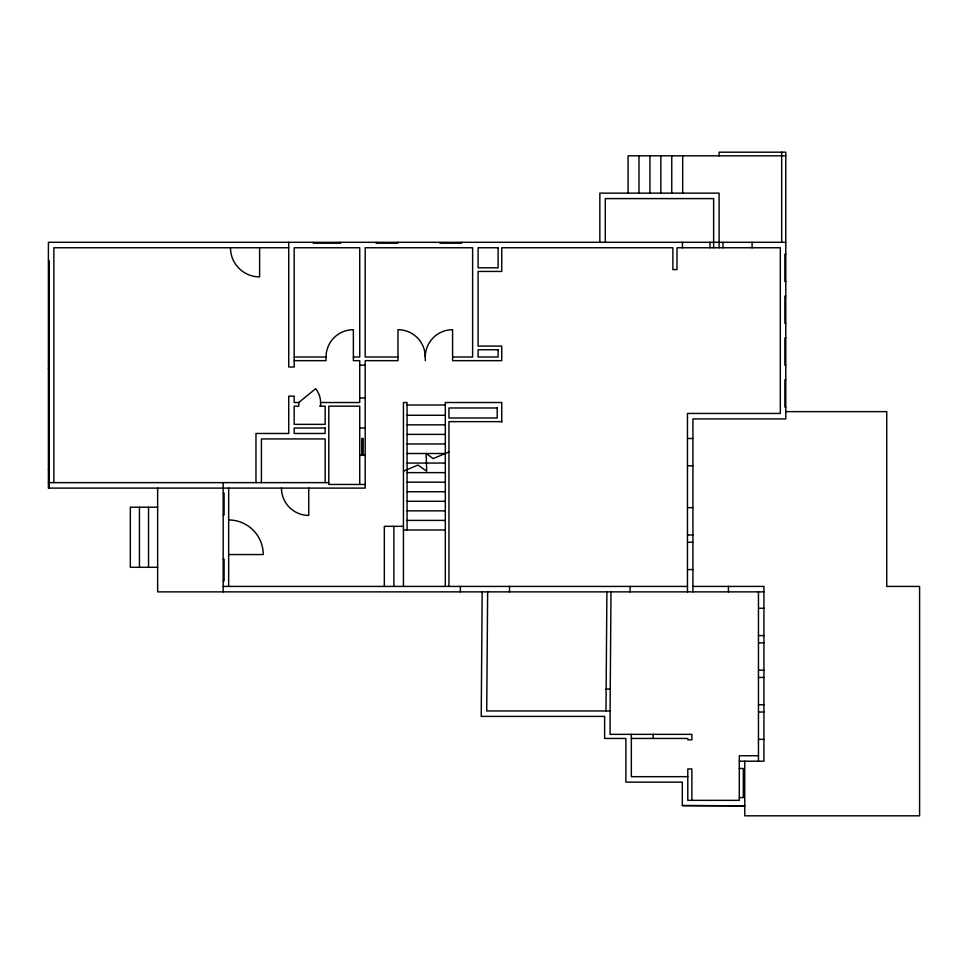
<?xml version="1.0" encoding="UTF-8"?>
<svg xmlns="http://www.w3.org/2000/svg" width="968" height="968" viewBox="0 0 968 968"><rect width="100%" height="100%" fill="white"/><g stroke="black" fill="none" stroke-linecap="round" stroke-linejoin="round"><path stroke-width="1.45" d="M460.332 591.859L460.369 586.426M482.173 591.871L481.229 716.405L604.625 716.405L604.625 738.439L625.885 738.439L625.885 782.132L682.319 782.132L682.319 805.582L744.755 805.812L682.319 805.582M487.642 591.871L486.722 710.948L610.082 710.948L610.99 591.871M509.483 591.871L509.531 586.426M605.98 710.948L606.9 591.871M255.963 482.633L255.963 433.47L288.73 433.47L288.73 396.154L294.187 396.154L294.187 402.519L298.749 402.519L315.653 388.688A21.853 21.853 0 0 1 320.589 402.519L320.589 406.161M403.438 471.186L417.958 465.051L426.67 471.186L426.174 453.508L433.18 458.614L448.946 451.947M785.774 155.824L628.063 155.824L628.063 193.14M785.774 242.302L48.4 242.302L48.4 488.102L365.202 488.102L365.202 360.653L397.969 360.653L397.969 329.701A27.31 27.31 0 0 1 425.279 357.01L425.279 360.653M288.73 247.76L53.857 247.76L53.857 482.633M785.774 254.136L784.866 254.136L784.866 281.446L785.774 281.446M48.4 260.961L49.307 260.961L49.307 488.102M785.774 296.014L784.866 296.014L784.866 323.324L785.774 323.324M785.774 337.892L784.866 337.892L784.866 365.202L785.774 365.202M294.187 357.01L326.059 357.01A27.31 27.31 0 0 1 353.368 329.701L353.368 360.653L359.733 360.653L359.733 402.519L320.589 402.519M353.368 357.01L359.733 357.01L359.733 247.76L294.187 247.76L294.187 367.017L288.73 367.017L288.73 242.302M397.969 357.01L365.202 357.01L365.202 247.76L472.626 247.76L472.626 357.01L452.588 357.01M294.187 360.653L326.059 360.653L326.059 357.01M48.4 362.008L49.307 362.008M359.733 365.202L365.202 365.202M48.4 368.385L49.307 368.385M785.774 379.771L784.866 379.771L784.866 407.08L785.774 407.08M359.733 397.969L365.202 397.969M407.08 405.011L445.316 405.011M319.682 406.161L325.139 406.161L325.139 424.371L294.187 424.371L294.187 406.161L298.749 406.161L298.749 402.519M785.774 411.63L886.736 411.63L886.736 586.426L919.6 586.426L919.6 815.818L744.755 815.818L744.755 761.199M407.08 415.272L445.316 415.272M501.751 421.637L448.946 421.637L448.946 586.426L687.462 586.426M407.08 424.831L445.316 424.831M359.733 428.013L365.202 428.013M407.08 434.39L445.316 434.39M687.462 438.48L692.919 438.48M407.08 443.949L445.316 443.949M407.08 453.508L445.316 453.508M359.733 455.323L365.202 455.323M407.08 463.067L445.316 463.067M687.462 465.789L692.919 465.789M48.4 469.432L49.307 469.432M407.08 472.626L445.316 472.626M407.08 482.185L445.316 482.185M48.4 482.633L328.781 482.633M365.202 484.46L328.781 484.46L328.781 406.161L359.733 406.161L359.733 484.46M407.08 491.732L445.316 491.732M223.184 493.099L224.092 493.099L224.092 514.952L223.184 514.952M407.08 501.291L445.316 501.291M157.639 507.208L130.329 507.208L130.329 567.296L157.639 567.296M687.462 507.668L692.919 507.668M407.08 510.85L445.316 510.85M407.08 520.409L445.316 520.409M403.438 526.326L384.32 526.326L384.32 586.414M403.438 529.968L445.316 529.968M687.462 534.977L692.919 534.977M687.462 542.261L692.919 542.261M228.654 554.555L263.236 554.555A34.594 34.594 0 0 0 228.654 519.961M223.184 559.105L224.092 559.105L224.092 580.957L223.184 580.957M687.462 569.571L692.919 569.571M223.184 586.414L448.946 586.426M692.919 586.426L763.933 586.414L763.933 761.199L739.298 761.199M763.933 591.871L157.639 591.871L157.639 488.102M758.464 608.267L763.933 608.267M758.464 635.577L763.933 635.577M758.464 642.861L763.933 642.861M758.464 670.171L763.933 670.171M758.464 677.443L763.933 677.443M605.98 689.095L610.251 689.095M758.464 704.764L763.933 704.764M758.464 712.037L763.933 712.037M631.342 738.439L687.788 738.439L687.788 739.806L691.878 739.806L691.878 734.349L610.082 734.349L610.082 710.948M758.464 739.346L763.933 739.346M758.464 755.742L739.298 755.742L739.298 800.342L687.788 800.342L687.788 768.943L691.878 768.943L691.878 800.342M739.298 768.483L743.315 768.483L743.315 797.608L739.298 797.608M687.788 776.675L631.342 776.675L631.342 734.349M781.684 152.182L781.684 242.302M758.464 591.871L758.464 761.199M752.1 242.302L752.1 247.76M728.432 586.426L728.432 591.871M722.963 242.302L722.963 247.76M719.091 155.824L719.091 152.182L785.774 152.182L785.774 418.914L692.919 418.914L692.919 591.871M719.091 247.76L719.091 193.14L599.845 193.14L599.845 242.302M713.634 247.76L713.634 198.609L605.303 198.609L605.303 242.302M709.992 242.302L709.992 247.76M687.462 591.871L687.462 413.445L780.317 413.445L780.317 247.76L676.995 247.76L676.995 269.612L672.893 269.612L672.893 247.76L501.751 247.76L501.751 271.439L478.083 271.439L478.083 346.084L501.751 346.084L501.751 360.653L452.588 360.653L452.588 329.701A27.31 27.31 0 0 0 425.279 357.01M682.682 155.824L682.682 193.14M682.452 242.302L682.452 247.76M671.756 155.824L671.756 193.14M660.829 155.824L660.829 193.14M653.194 734.349L653.194 738.439M649.915 155.824L649.915 193.14M638.989 155.824L638.989 193.14M630.107 586.426L630.107 591.871M501.751 422.096L501.751 402.519L445.316 402.519L445.316 586.414M461.7 242.302L461.7 243.21L439.847 243.21L439.847 242.302M407.08 529.968L407.08 402.519L403.438 402.519L403.438 586.414M397.969 242.302L397.969 243.21L376.129 243.21L376.129 242.302M393.879 526.326L393.879 586.414M363.157 455.323L363.157 438.456L361.79 438.456L361.79 455.323M340.615 242.302L340.615 243.21L313.305 243.21L313.305 242.302M325.139 482.633L325.139 438.94L261.421 438.94L261.421 482.633M308.756 488.102L308.756 515.412A27.31 27.31 0 0 1 281.446 488.102M259.606 247.76L259.606 276.896A29.137 29.137 0 0 1 230.469 247.76M228.654 488.102L228.654 586.414M223.184 482.633L223.184 591.871M148.54 507.208L148.54 567.296M139.44 507.208L139.44 567.296M498.109 247.76L478.083 247.76L478.083 267.797L498.109 267.797L498.109 247.76M498.109 349.726L478.083 349.726L478.083 357.01L498.109 357.01L498.109 349.726M497.201 407.988L448.946 407.988L448.946 417.994L497.201 417.994L497.201 407.988M325.139 428.013L294.187 428.013L294.187 433.47L325.139 433.47L325.139 428.013"/></g></svg>
